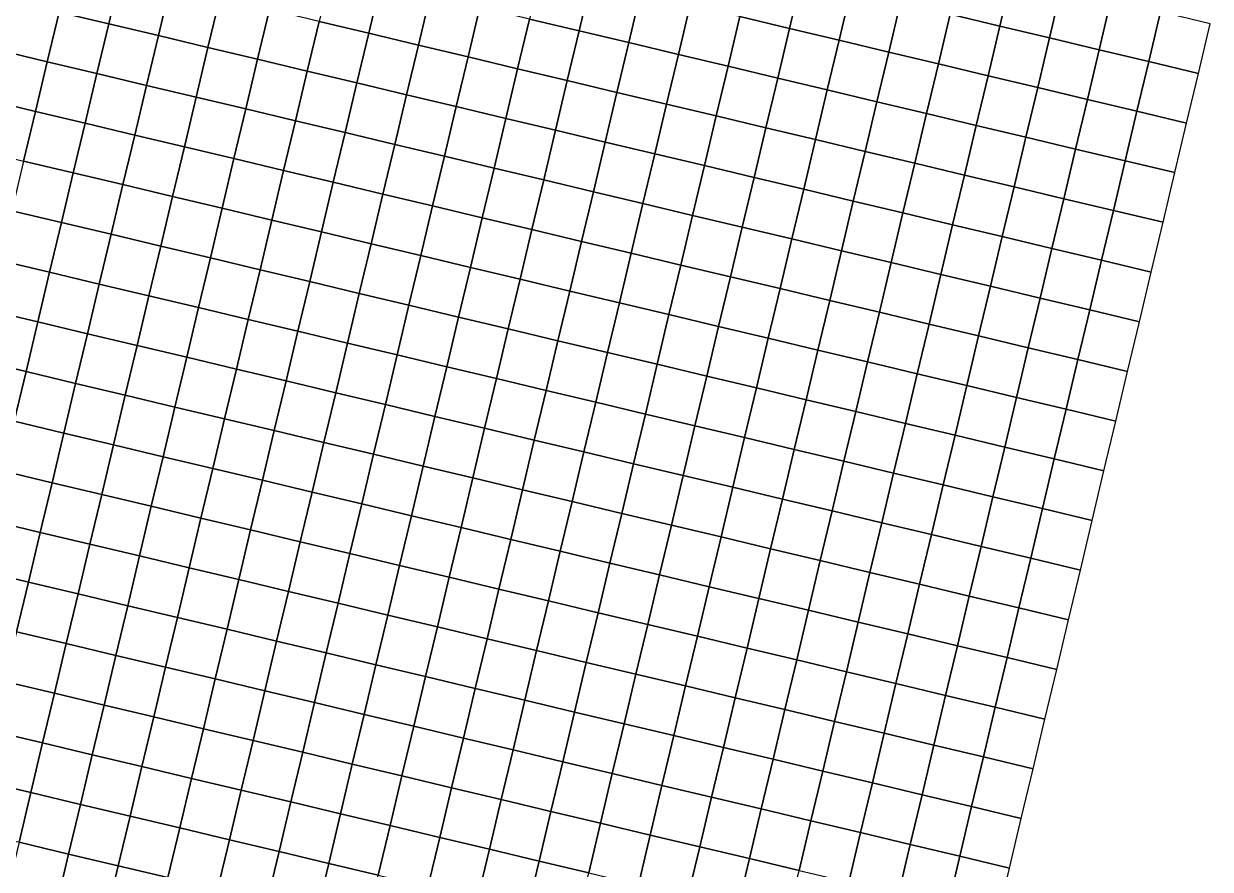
# Model space of a CAD drawing. Header units: metres. Extents: x 0.3 to 9.7, y -5.33 to 3.34.
# Drawn here: x 6.428 to 8.753, y -4.161 to -2.505 of the extents above; entities that cross this region are included whole.
import ezdxf

# ---------------------------------------------------------------- set-up
doc = ezdxf.new("R2010")
doc.units = ezdxf.units.M

msp = doc.modelspace()

# ---------------------------------------------------------------- linework, layer by layer
at = {"layer": 'C2'}
for points in [[(6.5203, -2.3845, -3.0184), (6.4972, -2.4818, -3.0084), (6.5945, -2.5049, -3.003), (6.6176, -2.4077, -3.0169)], [(7.8545, -2.3936, -3.1217), (7.8313, -2.4908, -3.1182), (7.9286, -2.514, -3.1352), (7.9518, -2.4167, -3.1388)], [(8.2668, -2.3889, -3.1643), (8.2436, -2.4861, -3.142), (8.3409, -2.5093, -3.1609), (8.364, -2.412, -3.1867)], [(6.6176, -2.4077, -3.0169), (6.5945, -2.5049, -3.003), (6.6918, -2.5281, -3.0063), (6.7149, -2.4308, -3.022)], [(7.0299, -2.403, -3.0744), (7.0068, -2.5002, -3.0616), (7.104, -2.5234, -3.0692), (7.1272, -2.4261, -3.0787)], [(7.4422, -2.3983, -3.1072), (7.419, -2.4955, -3.1058), (7.5163, -2.5187, -3.1102), (7.5395, -2.4214, -3.1107)], [(7.9518, -2.4167, -3.1388), (7.9286, -2.514, -3.1352), (8.0259, -2.5371, -3.1402), (8.049, -2.4398, -3.1445)], [(8.364, -2.412, -3.1867), (8.3409, -2.5093, -3.1609), (8.4382, -2.5324, -3.202), (8.4613, -2.4351, -3.2257)], [(6.7149, -2.4308, -3.022), (6.6918, -2.5281, -3.0063), (6.789, -2.5512, -3.0171), (6.8122, -2.454, -3.0338)], [(7.1272, -2.4261, -3.0787), (7.104, -2.5234, -3.0692), (7.2013, -2.5465, -3.0778), (7.2245, -2.4493, -3.0853)], [(7.5395, -2.4214, -3.1107), (7.5163, -2.5187, -3.1102), (7.6136, -2.5418, -3.1083), (7.6368, -2.4445, -3.1076)], [(8.049, -2.4398, -3.1445), (8.0259, -2.5371, -3.1402), (8.1232, -2.5603, -3.135), (8.1463, -2.463, -3.14)], [(8.4613, -2.4351, -3.2257), (8.4382, -2.5324, -3.202), (8.5355, -2.5556, -3.2369), (8.5586, -2.4583, -3.2571)], [(6.3999, -2.4587, -3.0041), (6.3768, -2.5559, -2.9795), (6.474, -2.5791, -2.9826), (6.4972, -2.4818, -3.0084)], [(6.8122, -2.454, -3.0338), (6.789, -2.5512, -3.0171), (6.8863, -2.5744, -3.0332), (6.9095, -2.4771, -3.0499)], [(7.2245, -2.4493, -3.0853), (7.2013, -2.5465, -3.0778), (7.2986, -2.5697, -3.0891), (7.3218, -2.4724, -3.0944)], [(7.6368, -2.4445, -3.1076), (7.6136, -2.5418, -3.1083), (7.7109, -2.565, -3.1113), (7.734, -2.4677, -3.1093)], [(8.1463, -2.463, -3.14), (8.1232, -2.5603, -3.135), (8.2205, -2.5834, -3.1368), (8.2436, -2.4861, -3.142)], [(8.5586, -2.4583, -3.2571), (8.5355, -2.5556, -3.2369), (8.6327, -2.5787, -3.2631), (8.6559, -2.4814, -3.2788)], [(6.4972, -2.4818, -3.0084), (6.474, -2.5791, -2.9826), (6.5713, -2.6022, -2.9778), (6.5945, -2.5049, -3.003)], [(6.9095, -2.4771, -3.0499), (6.8863, -2.5744, -3.0332), (6.9836, -2.5975, -3.0469), (7.0068, -2.5002, -3.0616)], [(7.3218, -2.4724, -3.0944), (7.2986, -2.5697, -3.0891), (7.3959, -2.5928, -3.1024), (7.419, -2.4955, -3.1058)], [(7.734, -2.4677, -3.1093), (7.7109, -2.565, -3.1113), (7.8082, -2.5881, -3.1219), (7.8313, -2.4908, -3.1182)], [(8.2436, -2.4861, -3.142), (8.2205, -2.5834, -3.1368), (8.3177, -2.6066, -3.1553), (8.3409, -2.5093, -3.1609)], [(8.6559, -2.4814, -3.2788), (8.6327, -2.5787, -3.2631), (8.73, -2.6019, -3.2989), (8.7532, -2.5046, -3.3111)], [(6.5945, -2.5049, -3.003), (6.5713, -2.6022, -2.9778), (6.6686, -2.6254, -2.9817), (6.6918, -2.5281, -3.0063)], [(7.0068, -2.5002, -3.0616), (6.9836, -2.5975, -3.0469), (7.0809, -2.6207, -3.0574), (7.104, -2.5234, -3.0692)], [(7.419, -2.4955, -3.1058), (7.3959, -2.5928, -3.1024), (7.4932, -2.616, -3.1087), (7.5163, -2.5187, -3.1102)], [(7.8313, -2.4908, -3.1182), (7.8082, -2.5881, -3.1219), (7.9055, -2.6113, -3.1412), (7.9286, -2.514, -3.1352)], [(8.3409, -2.5093, -3.1609), (8.3177, -2.6066, -3.1553), (8.415, -2.6297, -3.1971), (8.4382, -2.5324, -3.202)], [(6.6918, -2.5281, -3.0063), (6.6686, -2.6254, -2.9817), (6.7659, -2.6485, -2.9926), (6.789, -2.5512, -3.0171)], [(7.104, -2.5234, -3.0692), (7.0809, -2.6207, -3.0574), (7.1782, -2.6438, -3.0693), (7.2013, -2.5465, -3.0778)], [(7.5163, -2.5187, -3.1102), (7.4932, -2.616, -3.1087), (7.5905, -2.6391, -3.1086), (7.6136, -2.5418, -3.1083)], [(7.9286, -2.514, -3.1352), (7.9055, -2.6113, -3.1412), (8.0027, -2.6344, -3.1474), (8.0259, -2.5371, -3.1402)], [(8.4382, -2.5324, -3.202), (8.415, -2.6297, -3.1971), (8.5123, -2.6529, -3.2327), (8.5355, -2.5556, -3.2369)], [(6.3768, -2.5559, -2.9795), (6.3536, -2.6532, -2.9694), (6.4509, -2.6764, -2.9685), (6.474, -2.5791, -2.9826)], [(6.789, -2.5512, -3.0171), (6.7659, -2.6485, -2.9926), (6.8632, -2.6717, -3.0094), (6.8863, -2.5744, -3.0332)], [(7.2013, -2.5465, -3.0778), (7.1782, -2.6438, -3.0693), (7.2755, -2.667, -3.0834), (7.2986, -2.5697, -3.0891)], [(7.6136, -2.5418, -3.1083), (7.5905, -2.6391, -3.1086), (7.6877, -2.6623, -3.1122), (7.7109, -2.565, -3.1113)], [(8.0259, -2.5371, -3.1402), (8.0027, -2.6344, -3.1474), (8.1, -2.6576, -3.1436), (8.1232, -2.5603, -3.135)], [(8.5355, -2.5556, -3.2369), (8.5123, -2.6529, -3.2327), (8.6096, -2.676, -3.2595), (8.6327, -2.5787, -3.2631)], [(6.474, -2.5791, -2.9826), (6.4509, -2.6764, -2.9685), (6.5482, -2.6995, -2.9585), (6.5713, -2.6022, -2.9778)], [(6.8863, -2.5744, -3.0332), (6.8632, -2.6717, -3.0094), (6.9605, -2.6948, -3.0262), (6.9836, -2.5975, -3.0469)], [(7.2986, -2.5697, -3.0891), (7.2755, -2.667, -3.0834), (7.3727, -2.6901, -3.0992), (7.3959, -2.5928, -3.1024)], [(7.7109, -2.565, -3.1113), (7.6877, -2.6623, -3.1122), (7.785, -2.6854, -3.1224), (7.8082, -2.5881, -3.1219)], [(8.1232, -2.5603, -3.135), (8.1, -2.6576, -3.1436), (8.1973, -2.6807, -3.1481), (8.2205, -2.5834, -3.1368)], [(8.6327, -2.5787, -3.2631), (8.6096, -2.676, -3.2595), (8.7069, -2.6992, -3.2963), (8.73, -2.6019, -3.2989)], [(6.5713, -2.6022, -2.9778), (6.5482, -2.6995, -2.9585), (6.6455, -2.7227, -2.9595), (6.6686, -2.6254, -2.9817)], [(6.9836, -2.5975, -3.0469), (6.9605, -2.6948, -3.0262), (7.0577, -2.718, -3.0417), (7.0809, -2.6207, -3.0574)], [(7.3959, -2.5928, -3.1024), (7.3727, -2.6901, -3.0992), (7.47, -2.7133, -3.1081), (7.4932, -2.616, -3.1087)], [(7.8082, -2.5881, -3.1219), (7.785, -2.6854, -3.1224), (7.8823, -2.7086, -3.1397), (7.9055, -2.6113, -3.1412)], [(8.2205, -2.5834, -3.1368), (8.1973, -2.6807, -3.1481), (8.2946, -2.7039, -3.1673), (8.3177, -2.6066, -3.1553)], [(6.6686, -2.6254, -2.9817), (6.6455, -2.7227, -2.9595), (6.7427, -2.7458, -2.9684), (6.7659, -2.6485, -2.9926)], [(7.0809, -2.6207, -3.0574), (7.0577, -2.718, -3.0417), (7.155, -2.7411, -3.0589), (7.1782, -2.6438, -3.0693)], [(7.4932, -2.616, -3.1087), (7.47, -2.7133, -3.1081), (7.5673, -2.7364, -3.1109), (7.5905, -2.6391, -3.1086)], [(7.9055, -2.6113, -3.1412), (7.8823, -2.7086, -3.1397), (7.9796, -2.7317, -3.1461), (8.0027, -2.6344, -3.1474)], [(8.3177, -2.6066, -3.1553), (8.2946, -2.7039, -3.1673), (8.3919, -2.727, -3.2086), (8.415, -2.6297, -3.1971)], [(6.7659, -2.6485, -2.9926), (6.7427, -2.7458, -2.9684), (6.84, -2.769, -2.9844), (6.8632, -2.6717, -3.0094)], [(7.1782, -2.6438, -3.0693), (7.155, -2.7411, -3.0589), (7.2523, -2.7642, -3.0764), (7.2755, -2.667, -3.0834)], [(7.5905, -2.6391, -3.1086), (7.5673, -2.7364, -3.1109), (7.6646, -2.7595, -3.1155), (7.6877, -2.6623, -3.1122)], [(8.0027, -2.6344, -3.1474), (7.9796, -2.7317, -3.1461), (8.0769, -2.7548, -3.1448), (8.1, -2.6576, -3.1436)], [(8.415, -2.6297, -3.1971), (8.3919, -2.727, -3.2086), (8.4892, -2.7501, -3.2429), (8.5123, -2.6529, -3.2327)], [(6.3536, -2.6532, -2.9694), (6.3305, -2.7505, -2.968), (6.4278, -2.7737, -2.9607), (6.4509, -2.6764, -2.9685)], [(6.8632, -2.6717, -3.0094), (6.84, -2.769, -2.9844), (6.9373, -2.7921, -3.0034), (6.9605, -2.6948, -3.0262)], [(7.2755, -2.667, -3.0834), (7.2523, -2.7642, -3.0764), (7.3496, -2.7874, -3.0949), (7.3727, -2.6901, -3.0992)], [(7.6877, -2.6623, -3.1122), (7.6646, -2.7595, -3.1155), (7.7619, -2.7827, -3.1243), (7.785, -2.6854, -3.1224)], [(8.1, -2.6576, -3.1436), (8.0769, -2.7548, -3.1448), (8.1742, -2.778, -3.1518), (8.1973, -2.6807, -3.1481)], [(8.5123, -2.6529, -3.2327), (8.4892, -2.7501, -3.2429), (8.5865, -2.7733, -3.2673), (8.6096, -2.676, -3.2595)], [(6.4509, -2.6764, -2.9685), (6.4278, -2.7737, -2.9607), (6.525, -2.7968, -2.9441), (6.5482, -2.6995, -2.9585)], [(6.9605, -2.6948, -3.0262), (6.9373, -2.7921, -3.0034), (7.0346, -2.8152, -3.0226), (7.0577, -2.718, -3.0417)], [(7.3727, -2.6901, -3.0992), (7.3496, -2.7874, -3.0949), (7.4469, -2.8105, -3.1072), (7.47, -2.7133, -3.1081)], [(7.785, -2.6854, -3.1224), (7.7619, -2.7827, -3.1243), (7.8592, -2.8058, -3.1388), (7.8823, -2.7086, -3.1397)], [(8.1973, -2.6807, -3.1481), (8.1742, -2.778, -3.1518), (8.2715, -2.8011, -3.1724), (8.2946, -2.7039, -3.1673)], [(8.6096, -2.676, -3.2595), (8.5865, -2.7733, -3.2673), (8.6837, -2.7964, -3.3022), (8.7069, -2.6992, -3.2963)], [(6.5482, -2.6995, -2.9585), (6.525, -2.7968, -2.9441), (6.6223, -2.8199, -2.941), (6.6455, -2.7227, -2.9595)], [(7.0577, -2.718, -3.0417), (7.0346, -2.8152, -3.0226), (7.1319, -2.8384, -3.0443), (7.155, -2.7411, -3.0589)], [(7.47, -2.7133, -3.1081), (7.4469, -2.8105, -3.1072), (7.5442, -2.8337, -3.1136), (7.5673, -2.7364, -3.1109)], [(7.8823, -2.7086, -3.1397), (7.8592, -2.8058, -3.1388), (7.9565, -2.829, -3.1444), (7.9796, -2.7317, -3.1461)], [(8.2946, -2.7039, -3.1673), (8.2715, -2.8011, -3.1724), (8.3687, -2.8243, -3.2142), (8.3919, -2.727, -3.2086)], [(6.6455, -2.7227, -2.9595), (6.6223, -2.8199, -2.941), (6.7196, -2.8431, -2.9478), (6.7427, -2.7458, -2.9684)], [(7.155, -2.7411, -3.0589), (7.1319, -2.8384, -3.0443), (7.2292, -2.8615, -3.0659), (7.2523, -2.7642, -3.0764)], [(7.5673, -2.7364, -3.1109), (7.5442, -2.8337, -3.1136), (7.6415, -2.8568, -3.1194), (7.6646, -2.7595, -3.1155)], [(7.9796, -2.7317, -3.1461), (7.9565, -2.829, -3.1444), (8.0537, -2.8521, -3.145), (8.0769, -2.7548, -3.1448)], [(8.3919, -2.727, -3.2086), (8.3687, -2.8243, -3.2142), (8.466, -2.8474, -3.2495), (8.4892, -2.7501, -3.2429)], [(6.7427, -2.7458, -2.9684), (6.7196, -2.8431, -2.9478), (6.8169, -2.8662, -2.9629), (6.84, -2.769, -2.9844)], [(7.2523, -2.7642, -3.0764), (7.2292, -2.8615, -3.0659), (7.3265, -2.8847, -3.0876), (7.3496, -2.7874, -3.0949)], [(7.6646, -2.7595, -3.1155), (7.6415, -2.8568, -3.1194), (7.7387, -2.88, -3.1261), (7.7619, -2.7827, -3.1243)], [(8.0769, -2.7548, -3.1448), (8.0537, -2.8521, -3.145), (8.151, -2.8753, -3.1536), (8.1742, -2.778, -3.1518)], [(8.4892, -2.7501, -3.2429), (8.466, -2.8474, -3.2495), (8.5633, -2.8706, -3.2762), (8.5865, -2.7733, -3.2673)], [(6.4278, -2.7737, -2.9607), (6.4046, -2.8709, -2.9525), (6.5019, -2.8941, -2.933), (6.525, -2.7968, -2.9441)], [(6.84, -2.769, -2.9844), (6.8169, -2.8662, -2.9629), (6.9142, -2.8894, -2.9834), (6.9373, -2.7921, -3.0034)], [(7.3496, -2.7874, -3.0949), (7.3265, -2.8847, -3.0876), (7.4237, -2.9078, -3.1046), (7.4469, -2.8105, -3.1072)], [(7.7619, -2.7827, -3.1243), (7.7387, -2.88, -3.1261), (7.836, -2.9031, -3.1384), (7.8592, -2.8058, -3.1388)], [(8.1742, -2.778, -3.1518), (8.151, -2.8753, -3.1536), (8.2483, -2.8984, -3.174), (8.2715, -2.8011, -3.1724)], [(8.5865, -2.7733, -3.2673), (8.5633, -2.8706, -3.2762), (8.6606, -2.8937, -3.311), (8.6837, -2.7964, -3.3022)], [(6.525, -2.7968, -2.9441), (6.5019, -2.8941, -2.933), (6.5992, -2.9172, -2.9276), (6.6223, -2.8199, -2.941)], [(6.9373, -2.7921, -3.0034), (6.9142, -2.8894, -2.9834), (7.0115, -2.9125, -3.0055), (7.0346, -2.8152, -3.0226)], [(7.4469, -2.8105, -3.1072), (7.4237, -2.9078, -3.1046), (7.521, -2.931, -3.1163), (7.5442, -2.8337, -3.1136)], [(7.8592, -2.8058, -3.1388), (7.836, -2.9031, -3.1384), (7.9333, -2.9263, -3.1431), (7.9565, -2.829, -3.1444)], [(8.2715, -2.8011, -3.1724), (8.2483, -2.8984, -3.174), (8.3456, -2.9216, -3.2159), (8.3687, -2.8243, -3.2142)], [(6.6223, -2.8199, -2.941), (6.5992, -2.9172, -2.9276), (6.6965, -2.9404, -2.9322), (6.7196, -2.8431, -2.9478)], [(7.0346, -2.8152, -3.0226), (7.0115, -2.9125, -3.0055), (7.1087, -2.9357, -3.0317), (7.1319, -2.8384, -3.0443)], [(7.5442, -2.8337, -3.1136), (7.521, -2.931, -3.1163), (7.6183, -2.9541, -3.125), (7.6415, -2.8568, -3.1194)], [(7.9565, -2.829, -3.1444), (7.9333, -2.9263, -3.1431), (8.0306, -2.9494, -3.1455), (8.0537, -2.8521, -3.145)], [(8.3687, -2.8243, -3.2142), (8.3456, -2.9216, -3.2159), (8.4429, -2.9447, -3.2527), (8.466, -2.8474, -3.2495)], [(6.7196, -2.8431, -2.9478), (6.6965, -2.9404, -2.9322), (6.7937, -2.9635, -2.9442), (6.8169, -2.8662, -2.9629)], [(7.1319, -2.8384, -3.0443), (7.1087, -2.9357, -3.0317), (7.206, -2.9588, -3.0575), (7.2292, -2.8615, -3.0659)], [(7.6415, -2.8568, -3.1194), (7.6183, -2.9541, -3.125), (7.7156, -2.9773, -3.1321), (7.7387, -2.88, -3.1261)], [(8.0537, -2.8521, -3.145), (8.0306, -2.9494, -3.1455), (8.1279, -2.9726, -3.1547), (8.151, -2.8753, -3.1536)], [(8.466, -2.8474, -3.2495), (8.4429, -2.9447, -3.2527), (8.5402, -2.9679, -3.2819), (8.5633, -2.8706, -3.2762)], [(6.4046, -2.8709, -2.9525), (6.3815, -2.9682, -2.9496), (6.4787, -2.9914, -2.9283), (6.5019, -2.8941, -2.933)], [(6.8169, -2.8662, -2.9629), (6.7937, -2.9635, -2.9442), (6.891, -2.9867, -2.9646), (6.9142, -2.8894, -2.9834)], [(7.2292, -2.8615, -3.0659), (7.206, -2.9588, -3.0575), (7.3033, -2.982, -3.0836), (7.3265, -2.8847, -3.0876)], [(7.7387, -2.88, -3.1261), (7.7156, -2.9773, -3.1321), (7.8129, -3.0004, -3.1427), (7.836, -2.9031, -3.1384)], [(8.151, -2.8753, -3.1536), (8.1279, -2.9726, -3.1547), (8.2252, -2.9957, -3.1735), (8.2483, -2.8984, -3.174)], [(8.5633, -2.8706, -3.2762), (8.5402, -2.9679, -3.2819), (8.6374, -2.991, -3.3176), (8.6606, -2.8937, -3.311)], [(6.5019, -2.8941, -2.933), (6.4787, -2.9914, -2.9283), (6.576, -3.0145, -2.9214), (6.5992, -2.9172, -2.9276)], [(6.9142, -2.8894, -2.9834), (6.891, -2.9867, -2.9646), (6.9883, -3.0098, -2.9896), (7.0115, -2.9125, -3.0055)], [(7.3265, -2.8847, -3.0876), (7.3033, -2.982, -3.0836), (7.4006, -3.0051, -3.1057), (7.4237, -2.9078, -3.1046)], [(7.836, -2.9031, -3.1384), (7.8129, -3.0004, -3.1427), (7.9102, -3.0236, -3.1475), (7.9333, -2.9263, -3.1431)], [(8.2483, -2.8984, -3.174), (8.2252, -2.9957, -3.1735), (8.3224, -3.0189, -3.2156), (8.3456, -2.9216, -3.2159)], [(6.5992, -2.9172, -2.9276), (6.576, -3.0145, -2.9214), (6.6733, -3.0377, -2.9232), (6.6965, -2.9404, -2.9322)], [(7.0115, -2.9125, -3.0055), (6.9883, -3.0098, -2.9896), (7.0856, -3.033, -3.0179), (7.1087, -2.9357, -3.0317)], [(7.4237, -2.9078, -3.1046), (7.4006, -3.0051, -3.1057), (7.4979, -3.0283, -3.1233), (7.521, -2.931, -3.1163)], [(7.9333, -2.9263, -3.1431), (7.9102, -3.0236, -3.1475), (8.0074, -3.0467, -3.1524), (8.0306, -2.9494, -3.1455)], [(8.3456, -2.9216, -3.2159), (8.3224, -3.0189, -3.2156), (8.4197, -3.042, -3.2544), (8.4429, -2.9447, -3.2527)], [(6.6965, -2.9404, -2.9322), (6.6733, -3.0377, -2.9232), (6.7706, -3.0608, -2.9302), (6.7937, -2.9635, -2.9442)], [(7.1087, -2.9357, -3.0317), (7.0856, -3.033, -3.0179), (7.1829, -3.0561, -3.0452), (7.206, -2.9588, -3.0575)], [(7.521, -2.931, -3.1163), (7.4979, -3.0283, -3.1233), (7.5952, -3.0514, -3.1367), (7.6183, -2.9541, -3.125)], [(8.0306, -2.9494, -3.1455), (8.0074, -3.0467, -3.1524), (8.1047, -3.0698, -3.1632), (8.1279, -2.9726, -3.1547)], [(8.4429, -2.9447, -3.2527), (8.4197, -3.042, -3.2544), (8.517, -3.0651, -3.2855), (8.5402, -2.9679, -3.2819)], [(6.3815, -2.9682, -2.9496), (6.3583, -3.0655, -2.9554), (6.4556, -3.0887, -2.9369), (6.4787, -2.9914, -2.9283)], [(6.7937, -2.9635, -2.9442), (6.7706, -3.0608, -2.9302), (6.8679, -3.084, -2.9489), (6.891, -2.9867, -2.9646)], [(7.206, -2.9588, -3.0575), (7.1829, -3.0561, -3.0452), (7.2802, -3.0792, -3.0732), (7.3033, -2.982, -3.0836)], [(7.6183, -2.9541, -3.125), (7.5952, -3.0514, -3.1367), (7.6924, -3.0745, -3.1479), (7.7156, -2.9773, -3.1321)], [(8.1279, -2.9726, -3.1547), (8.1047, -3.0698, -3.1632), (8.202, -3.093, -3.1814), (8.2252, -2.9957, -3.1735)], [(8.5402, -2.9679, -3.2819), (8.517, -3.0651, -3.2855), (8.6143, -3.0883, -3.3222), (8.6374, -2.991, -3.3176)], [(6.4787, -2.9914, -2.9283), (6.4556, -3.0887, -2.9369), (6.5529, -3.1118, -2.9307), (6.576, -3.0145, -2.9214)], [(6.891, -2.9867, -2.9646), (6.8679, -3.084, -2.9489), (6.9652, -3.1071, -2.9755), (6.9883, -3.0098, -2.9896)], [(7.3033, -2.982, -3.0836), (7.2802, -3.0792, -3.0732), (7.3775, -3.1024, -3.0985), (7.4006, -3.0051, -3.1057)], [(7.7156, -2.9773, -3.1321), (7.6924, -3.0745, -3.1479), (7.7897, -3.0977, -3.1621), (7.8129, -3.0004, -3.1427)], [(8.2252, -2.9957, -3.1735), (8.202, -3.093, -3.1814), (8.2993, -3.1161, -3.2219), (8.3224, -3.0189, -3.2156)], [(6.576, -3.0145, -2.9214), (6.5529, -3.1118, -2.9307), (6.6502, -3.1349, -2.9314), (6.6733, -3.0377, -2.9232)], [(6.9883, -3.0098, -2.9896), (6.9652, -3.1071, -2.9755), (7.0625, -3.1302, -3.0039), (7.0856, -3.033, -3.0179)], [(7.4006, -3.0051, -3.1057), (7.3775, -3.1024, -3.0985), (7.4747, -3.1255, -3.1218), (7.4979, -3.0283, -3.1233)], [(7.8129, -3.0004, -3.1427), (7.7897, -3.0977, -3.1621), (7.887, -3.1208, -3.1698), (7.9102, -3.0236, -3.1475)], [(8.3224, -3.0189, -3.2156), (8.2993, -3.1161, -3.2219), (8.3966, -3.1393, -3.2598), (8.4197, -3.042, -3.2544)], [(6.6733, -3.0377, -2.9232), (6.6502, -3.1349, -2.9314), (6.7475, -3.1581, -2.9359), (6.7706, -3.0608, -2.9302)], [(7.0856, -3.033, -3.0179), (7.0625, -3.1302, -3.0039), (7.1597, -3.1534, -3.0306), (7.1829, -3.0561, -3.0452)], [(7.4979, -3.0283, -3.1233), (7.4747, -3.1255, -3.1218), (7.572, -3.1487, -3.1391), (7.5952, -3.0514, -3.1367)], [(7.9102, -3.0236, -3.1475), (7.887, -3.1208, -3.1698), (7.9843, -3.144, -3.1775), (8.0074, -3.0467, -3.1524)], [(8.4197, -3.042, -3.2544), (8.3966, -3.1393, -3.2598), (8.4939, -3.1624, -3.2911), (8.517, -3.0651, -3.2855)], [(6.3583, -3.0655, -2.9554), (6.3352, -3.1628, -2.9607), (6.4325, -3.1859, -2.9417), (6.4556, -3.0887, -2.9369)], [(6.7706, -3.0608, -2.9302), (6.7475, -3.1581, -2.9359), (6.8447, -3.1812, -2.9509), (6.8679, -3.084, -2.9489)], [(7.1829, -3.0561, -3.0452), (7.1597, -3.1534, -3.0306), (7.257, -3.1765, -3.0598), (7.2802, -3.0792, -3.0732)], [(7.5952, -3.0514, -3.1367), (7.572, -3.1487, -3.1391), (7.6693, -3.1718, -3.1526), (7.6924, -3.0745, -3.1479)], [(8.0074, -3.0467, -3.1524), (7.9843, -3.144, -3.1775), (8.0816, -3.1671, -3.1914), (8.1047, -3.0698, -3.1632)], [(8.517, -3.0651, -3.2855), (8.4939, -3.1624, -3.2911), (8.5912, -3.1856, -3.3262), (8.6143, -3.0883, -3.3222)], [(6.4556, -3.0887, -2.9369), (6.4325, -3.1859, -2.9417), (6.5297, -3.2091, -2.9336), (6.5529, -3.1118, -2.9307)], [(6.8679, -3.084, -2.9489), (6.8447, -3.1812, -2.9509), (6.942, -3.2044, -2.9738), (6.9652, -3.1071, -2.9755)], [(7.2802, -3.0792, -3.0732), (7.257, -3.1765, -3.0598), (7.3543, -3.1997, -3.0862), (7.3775, -3.1024, -3.0985)], [(7.6924, -3.0745, -3.1479), (7.6693, -3.1718, -3.1526), (7.7666, -3.195, -3.1678), (7.7897, -3.0977, -3.1621)], [(8.1047, -3.0698, -3.1632), (8.0816, -3.1671, -3.1914), (8.1789, -3.1903, -3.2125), (8.202, -3.093, -3.1814)], [(6.5529, -3.1118, -2.9307), (6.5297, -3.2091, -2.9336), (6.627, -3.2322, -2.93), (6.6502, -3.1349, -2.9314)], [(6.9652, -3.1071, -2.9755), (6.942, -3.2044, -2.9738), (7.0393, -3.2275, -2.9982), (7.0625, -3.1302, -3.0039)], [(7.3775, -3.1024, -3.0985), (7.3543, -3.1997, -3.0862), (7.4516, -3.2228, -3.114), (7.4747, -3.1255, -3.1218)], [(7.7897, -3.0977, -3.1621), (7.7666, -3.195, -3.1678), (7.8639, -3.2181, -3.178), (7.887, -3.1208, -3.1698)], [(8.202, -3.093, -3.1814), (8.1789, -3.1903, -3.2125), (8.2762, -3.2134, -3.249), (8.2993, -3.1161, -3.2219)], [(6.6502, -3.1349, -2.9314), (6.627, -3.2322, -2.93), (6.7243, -3.2554, -2.9282), (6.7475, -3.1581, -2.9359)], [(7.0625, -3.1302, -3.0039), (7.0393, -3.2275, -2.9982), (7.1366, -3.2507, -3.0207), (7.1597, -3.1534, -3.0306)], [(7.4747, -3.1255, -3.1218), (7.4516, -3.2228, -3.114), (7.5489, -3.246, -3.1336), (7.572, -3.1487, -3.1391)], [(7.887, -3.1208, -3.1698), (7.8639, -3.2181, -3.178), (7.9612, -3.2413, -3.1885), (7.9843, -3.144, -3.1775)], [(8.2993, -3.1161, -3.2219), (8.2762, -3.2134, -3.249), (8.3734, -3.2366, -3.2822), (8.3966, -3.1393, -3.2598)], [(6.7475, -3.1581, -2.9359), (6.7243, -3.2554, -2.9282), (6.8216, -3.2785, -2.9392), (6.8447, -3.1812, -2.9509)], [(7.1597, -3.1534, -3.0306), (7.1366, -3.2507, -3.0207), (7.2339, -3.2738, -3.0456), (7.257, -3.1765, -3.0598)], [(7.572, -3.1487, -3.1391), (7.5489, -3.246, -3.1336), (7.6462, -3.2691, -3.1489), (7.6693, -3.1718, -3.1526)], [(7.9843, -3.144, -3.1775), (7.9612, -3.2413, -3.1885), (8.0584, -3.2644, -3.2045), (8.0816, -3.1671, -3.1914)], [(8.3966, -3.1393, -3.2598), (8.3734, -3.2366, -3.2822), (8.4707, -3.2597, -3.3081), (8.4939, -3.1624, -3.2911)], [(6.3352, -3.1628, -2.9607), (6.312, -3.2601, -2.9817), (6.4093, -3.2832, -2.9575), (6.4325, -3.1859, -2.9417)], [(6.8447, -3.1812, -2.9509), (6.8216, -3.2785, -2.9392), (6.9189, -3.3017, -2.962), (6.942, -3.2044, -2.9738)], [(7.257, -3.1765, -3.0598), (7.2339, -3.2738, -3.0456), (7.3312, -3.297, -3.0688), (7.3543, -3.1997, -3.0862)], [(7.6693, -3.1718, -3.1526), (7.6462, -3.2691, -3.1489), (7.7434, -3.2923, -3.166), (7.7666, -3.195, -3.1678)], [(8.0816, -3.1671, -3.1914), (8.0584, -3.2644, -3.2045), (8.1557, -3.2876, -3.2262), (8.1789, -3.1903, -3.2125)], [(8.4939, -3.1624, -3.2911), (8.4707, -3.2597, -3.3081), (8.568, -3.2829, -3.3379), (8.5912, -3.1856, -3.3262)], [(6.4325, -3.1859, -2.9417), (6.4093, -3.2832, -2.9575), (6.5066, -3.3064, -2.9445), (6.5297, -3.2091, -2.9336)], [(6.942, -3.2044, -2.9738), (6.9189, -3.3017, -2.962), (7.0162, -3.3248, -2.9847), (7.0393, -3.2275, -2.9982)], [(7.3543, -3.1997, -3.0862), (7.3312, -3.297, -3.0688), (7.4284, -3.3201, -3.0948), (7.4516, -3.2228, -3.114)], [(7.7666, -3.195, -3.1678), (7.7434, -3.2923, -3.166), (7.8407, -3.3154, -3.1778), (7.8639, -3.2181, -3.178)], [(8.1789, -3.1903, -3.2125), (8.1557, -3.2876, -3.2262), (8.253, -3.3107, -3.2603), (8.2762, -3.2134, -3.249)], [(6.5297, -3.2091, -2.9336), (6.5066, -3.3064, -2.9445), (6.6039, -3.3295, -2.9353), (6.627, -3.2322, -2.93)], [(7.0393, -3.2275, -2.9982), (7.0162, -3.3248, -2.9847), (7.1134, -3.348, -3.005), (7.1366, -3.2507, -3.0207)], [(7.4516, -3.2228, -3.114), (7.4284, -3.3201, -3.0948), (7.5257, -3.3433, -3.1145), (7.5489, -3.246, -3.1336)], [(7.8639, -3.2181, -3.178), (7.8407, -3.3154, -3.1778), (7.938, -3.3386, -3.1877), (7.9612, -3.2413, -3.1885)], [(8.2762, -3.2134, -3.249), (8.253, -3.3107, -3.2603), (8.3503, -3.3339, -3.2913), (8.3734, -3.2366, -3.2822)], [(6.627, -3.2322, -2.93), (6.6039, -3.3295, -2.9353), (6.7012, -3.3527, -2.9268), (6.7243, -3.2554, -2.9282)], [(7.1366, -3.2507, -3.0207), (7.1134, -3.348, -3.005), (7.2107, -3.3711, -3.0301), (7.2339, -3.2738, -3.0456)], [(7.5489, -3.246, -3.1336), (7.5257, -3.3433, -3.1145), (7.623, -3.3664, -3.1302), (7.6462, -3.2691, -3.1489)], [(7.9612, -3.2413, -3.1885), (7.938, -3.3386, -3.1877), (8.0353, -3.3617, -3.2041), (8.0584, -3.2644, -3.2045)], [(8.3734, -3.2366, -3.2822), (8.3503, -3.3339, -3.2913), (8.4476, -3.357, -3.3158), (8.4707, -3.2597, -3.3081)], [(6.7243, -3.2554, -2.9282), (6.7012, -3.3527, -2.9268), (6.7984, -3.3758, -2.9328), (6.8216, -3.2785, -2.9392)], [(6.8216, -3.2785, -2.9392), (6.7984, -3.3758, -2.9328), (6.8957, -3.399, -2.9534), (6.9189, -3.3017, -2.962)], [(7.2339, -3.2738, -3.0456), (7.2107, -3.3711, -3.0301), (7.308, -3.3942, -3.0535), (7.3312, -3.297, -3.0688)], [(7.6462, -3.2691, -3.1489), (7.623, -3.3664, -3.1302), (7.7203, -3.3895, -3.151), (7.7434, -3.2923, -3.166)], [(8.0584, -3.2644, -3.2045), (8.0353, -3.3617, -3.2041), (8.1326, -3.3848, -3.2257), (8.1557, -3.2876, -3.2262)], [(8.4707, -3.2597, -3.3081), (8.4476, -3.357, -3.3158), (8.5449, -3.3801, -3.3422), (8.568, -3.2829, -3.3379)], [(6.4093, -3.2832, -2.9575), (6.3862, -3.3805, -2.9663), (6.4834, -3.4037, -2.952), (6.5066, -3.3064, -2.9445)], [(6.9189, -3.3017, -2.962), (6.8957, -3.399, -2.9534), (6.993, -3.4221, -2.973), (7.0162, -3.3248, -2.9847)], [(7.3312, -3.297, -3.0688), (7.308, -3.3942, -3.0535), (7.4053, -3.4174, -3.0831), (7.4284, -3.3201, -3.0948)], [(7.7434, -3.2923, -3.166), (7.7203, -3.3895, -3.151), (7.8176, -3.4127, -3.1646), (7.8407, -3.3154, -3.1778)], [(8.1557, -3.2876, -3.2262), (8.1326, -3.3848, -3.2257), (8.2299, -3.408, -3.2592), (8.253, -3.3107, -3.2603)], [(6.5066, -3.3064, -2.9445), (6.4834, -3.4037, -2.952), (6.5807, -3.4268, -2.94), (6.6039, -3.3295, -2.9353)], [(7.0162, -3.3248, -2.9847), (6.993, -3.4221, -2.973), (7.0903, -3.4452, -2.9916), (7.1134, -3.348, -3.005)], [(7.4284, -3.3201, -3.0948), (7.4053, -3.4174, -3.0831), (7.5026, -3.4405, -3.106), (7.5257, -3.3433, -3.1145)], [(7.8407, -3.3154, -3.1778), (7.8176, -3.4127, -3.1646), (7.9149, -3.4358, -3.1763), (7.938, -3.3386, -3.1877)], [(8.253, -3.3107, -3.2603), (8.2299, -3.408, -3.2592), (8.3271, -3.4311, -3.2896), (8.3503, -3.3339, -3.2913)], [(6.6039, -3.3295, -2.9353), (6.5807, -3.4268, -2.94), (6.678, -3.4499, -2.9269), (6.7012, -3.3527, -2.9268)], [(7.1134, -3.348, -3.005), (7.0903, -3.4452, -2.9916), (7.1876, -3.4684, -3.0168), (7.2107, -3.3711, -3.0301)], [(7.5257, -3.3433, -3.1145), (7.5026, -3.4405, -3.106), (7.5999, -3.4637, -3.1246), (7.623, -3.3664, -3.1302)], [(7.938, -3.3386, -3.1877), (7.9149, -3.4358, -3.1763), (8.0122, -3.459, -3.1937), (8.0353, -3.3617, -3.2041)], [(8.3503, -3.3339, -3.2913), (8.3271, -3.4311, -3.2896), (8.4244, -3.4543, -3.3126), (8.4476, -3.357, -3.3158)], [(6.7012, -3.3527, -2.9268), (6.678, -3.4499, -2.9269), (6.7753, -3.4731, -2.9296), (6.7984, -3.3758, -2.9328)], [(7.2107, -3.3711, -3.0301), (7.1876, -3.4684, -3.0168), (7.2849, -3.4915, -3.0421), (7.308, -3.3942, -3.0535)], [(7.623, -3.3664, -3.1302), (7.5999, -3.4637, -3.1246), (7.6972, -3.4868, -3.1487), (7.7203, -3.3895, -3.151)], [(8.0353, -3.3617, -3.2041), (8.0122, -3.459, -3.1937), (8.1094, -3.4821, -3.2147), (8.1326, -3.3848, -3.2257)], [(8.4476, -3.357, -3.3158), (8.4244, -3.4543, -3.3126), (8.5217, -3.4774, -3.3376), (8.5449, -3.3801, -3.3422)], [(6.3862, -3.3805, -2.9663), (6.363, -3.4778, -2.972), (6.4603, -3.5009, -2.9574), (6.4834, -3.4037, -2.952)], [(6.7984, -3.3758, -2.9328), (6.7753, -3.4731, -2.9296), (6.8726, -3.4962, -2.9483), (6.8957, -3.399, -2.9534)], [(7.308, -3.3942, -3.0535), (7.2849, -3.4915, -3.0421), (7.3822, -3.5147, -3.0764), (7.4053, -3.4174, -3.0831)], [(7.7203, -3.3895, -3.151), (7.6972, -3.4868, -3.1487), (7.7944, -3.51, -3.1643), (7.8176, -3.4127, -3.1646)], [(8.1326, -3.3848, -3.2257), (8.1094, -3.4821, -3.2147), (8.2067, -3.5053, -3.2496), (8.2299, -3.408, -3.2592)], [(6.4834, -3.4037, -2.952), (6.4603, -3.5009, -2.9574), (6.5576, -3.5241, -2.9443), (6.5807, -3.4268, -2.94)], [(6.8957, -3.399, -2.9534), (6.8726, -3.4962, -2.9483), (6.9699, -3.5194, -2.9659), (6.993, -3.4221, -2.973)], [(7.4053, -3.4174, -3.0831), (7.3822, -3.5147, -3.0764), (7.4794, -3.5378, -3.104), (7.5026, -3.4405, -3.106)], [(7.8176, -3.4127, -3.1646), (7.7944, -3.51, -3.1643), (7.8917, -3.5331, -3.176), (7.9149, -3.4358, -3.1763)], [(8.2299, -3.408, -3.2592), (8.2067, -3.5053, -3.2496), (8.304, -3.5284, -3.2815), (8.3271, -3.4311, -3.2896)], [(6.5807, -3.4268, -2.94), (6.5576, -3.5241, -2.9443), (6.6549, -3.5472, -2.9289), (6.678, -3.4499, -2.9269)], [(6.993, -3.4221, -2.973), (6.9699, -3.5194, -2.9659), (7.0672, -3.5425, -2.9827), (7.0903, -3.4452, -2.9916)], [(7.5026, -3.4405, -3.106), (7.4794, -3.5378, -3.104), (7.5767, -3.561, -3.1273), (7.5999, -3.4637, -3.1246)], [(7.9149, -3.4358, -3.1763), (7.8917, -3.5331, -3.176), (7.989, -3.5563, -3.195), (8.0122, -3.459, -3.1937)], [(8.3271, -3.4311, -3.2896), (8.304, -3.5284, -3.2815), (8.4013, -3.5516, -3.3032), (8.4244, -3.4543, -3.3126)], [(6.678, -3.4499, -2.9269), (6.6549, -3.5472, -2.9289), (6.7522, -3.5704, -2.929), (6.7753, -3.4731, -2.9296)], [(7.0903, -3.4452, -2.9916), (7.0672, -3.5425, -2.9827), (7.1644, -3.5657, -3.0083), (7.1876, -3.4684, -3.0168)], [(7.5999, -3.4637, -3.1246), (7.5767, -3.561, -3.1273), (7.674, -3.5841, -3.1543), (7.6972, -3.4868, -3.1487)], [(8.0122, -3.459, -3.1937), (7.989, -3.5563, -3.195), (8.0863, -3.5794, -3.2168), (8.1094, -3.4821, -3.2147)], [(8.4244, -3.4543, -3.3126), (8.4013, -3.5516, -3.3032), (8.4986, -3.5747, -3.329), (8.5217, -3.4774, -3.3376)], [(6.363, -3.4778, -2.972), (6.3399, -3.5751, -2.9736), (6.4372, -3.5982, -2.9623), (6.4603, -3.5009, -2.9574)], [(6.7753, -3.4731, -2.9296), (6.7522, -3.5704, -2.929), (6.8494, -3.5935, -2.9455), (6.8726, -3.4962, -2.9483)], [(7.1876, -3.4684, -3.0168), (7.1644, -3.5657, -3.0083), (7.2617, -3.5888, -3.0351), (7.2849, -3.4915, -3.0421)], [(7.6972, -3.4868, -3.1487), (7.674, -3.5841, -3.1543), (7.7713, -3.6073, -3.1723), (7.7944, -3.51, -3.1643)], [(8.1094, -3.4821, -3.2147), (8.0863, -3.5794, -3.2168), (8.1836, -3.6026, -3.252), (8.2067, -3.5053, -3.2496)], [(6.4603, -3.5009, -2.9574), (6.4372, -3.5982, -2.9623), (6.5344, -3.6214, -2.9515), (6.5576, -3.5241, -2.9443)], [(6.8726, -3.4962, -2.9483), (6.8494, -3.5935, -2.9455), (6.9467, -3.6167, -2.9607), (6.9699, -3.5194, -2.9659)], [(7.2849, -3.4915, -3.0421), (7.2617, -3.5888, -3.0351), (7.359, -3.612, -3.0729), (7.3822, -3.5147, -3.0764)], [(7.7944, -3.51, -3.1643), (7.7713, -3.6073, -3.1723), (7.8686, -3.6304, -3.1857), (7.8917, -3.5331, -3.176)], [(8.2067, -3.5053, -3.2496), (8.1836, -3.6026, -3.252), (8.2809, -3.6257, -3.2839), (8.304, -3.5284, -3.2815)], [(6.5576, -3.5241, -2.9443), (6.5344, -3.6214, -2.9515), (6.6317, -3.6445, -2.9343), (6.6549, -3.5472, -2.9289)], [(6.9699, -3.5194, -2.9659), (6.9467, -3.6167, -2.9607), (7.044, -3.6398, -2.9765), (7.0672, -3.5425, -2.9827)], [(7.3822, -3.5147, -3.0764), (7.359, -3.612, -3.0729), (7.4563, -3.6351, -3.104), (7.4794, -3.5378, -3.104)], [(7.8917, -3.5331, -3.176), (7.8686, -3.6304, -3.1857), (7.9659, -3.6536, -3.2074), (7.989, -3.5563, -3.195)], [(8.304, -3.5284, -3.2815), (8.2809, -3.6257, -3.2839), (8.3781, -3.6488, -3.3041), (8.4013, -3.5516, -3.3032)], [(6.6549, -3.5472, -2.9289), (6.6317, -3.6445, -2.9343), (6.729, -3.6677, -2.9344), (6.7522, -3.5704, -2.929)], [(7.0672, -3.5425, -2.9827), (7.044, -3.6398, -2.9765), (7.1413, -3.663, -3.0032), (7.1644, -3.5657, -3.0083)], [(7.4794, -3.5378, -3.104), (7.4563, -3.6351, -3.104), (7.5536, -3.6583, -3.1306), (7.5767, -3.561, -3.1273)], [(7.989, -3.5563, -3.195), (7.9659, -3.6536, -3.2074), (8.0631, -3.6767, -3.2312), (8.0863, -3.5794, -3.2168)], [(8.4013, -3.5516, -3.3032), (8.3781, -3.6488, -3.3041), (8.4754, -3.672, -3.3289), (8.4986, -3.5747, -3.329)], [(6.3399, -3.5751, -2.9736), (6.3167, -3.6724, -2.9762), (6.414, -3.6955, -2.9626), (6.4372, -3.5982, -2.9623)], [(6.7522, -3.5704, -2.929), (6.729, -3.6677, -2.9344), (6.8263, -3.6908, -2.9479), (6.8494, -3.5935, -2.9455)], [(7.1644, -3.5657, -3.0083), (7.1413, -3.663, -3.0032), (7.2386, -3.6861, -3.0304), (7.2617, -3.5888, -3.0351)], [(7.5767, -3.561, -3.1273), (7.5536, -3.6583, -3.1306), (7.6509, -3.6814, -3.1603), (7.674, -3.5841, -3.1543)], [(8.0863, -3.5794, -3.2168), (8.0631, -3.6767, -3.2312), (8.1604, -3.6998, -3.2653), (8.1836, -3.6026, -3.252)], [(6.4372, -3.5982, -2.9623), (6.414, -3.6955, -2.9626), (6.5113, -3.7187, -2.9497), (6.5344, -3.6214, -2.9515)], [(6.8494, -3.5935, -2.9455), (6.8263, -3.6908, -2.9479), (6.9236, -3.7139, -2.9603), (6.9467, -3.6167, -2.9607)], [(7.2617, -3.5888, -3.0351), (7.2386, -3.6861, -3.0304), (7.3359, -3.7092, -3.0697), (7.359, -3.612, -3.0729)], [(7.674, -3.5841, -3.1543), (7.6509, -3.6814, -3.1603), (7.7481, -3.7045, -3.1807), (7.7713, -3.6073, -3.1723)], [(8.1836, -3.6026, -3.252), (8.1604, -3.6998, -3.2653), (8.2577, -3.723, -3.2958), (8.2809, -3.6257, -3.2839)], [(6.5344, -3.6214, -2.9515), (6.5113, -3.7187, -2.9497), (6.6086, -3.7418, -2.9315), (6.6317, -3.6445, -2.9343)], [(6.9467, -3.6167, -2.9607), (6.9236, -3.7139, -2.9603), (7.0209, -3.7371, -2.9739), (7.044, -3.6398, -2.9765)], [(7.359, -3.612, -3.0729), (7.3359, -3.7092, -3.0697), (7.4331, -3.7324, -3.1022), (7.4563, -3.6351, -3.104)], [(7.7713, -3.6073, -3.1723), (7.7481, -3.7045, -3.1807), (7.8454, -3.7277, -3.1952), (7.8686, -3.6304, -3.1857)], [(8.2809, -3.6257, -3.2839), (8.2577, -3.723, -3.2958), (8.355, -3.7461, -3.3152), (8.3781, -3.6488, -3.3041)], [(6.6317, -3.6445, -2.9343), (6.6086, -3.7418, -2.9315), (6.7059, -3.7649, -2.9299), (6.729, -3.6677, -2.9344)], [(7.044, -3.6398, -2.9765), (7.0209, -3.7371, -2.9739), (7.1181, -3.7602, -3.0015), (7.1413, -3.663, -3.0032)], [(7.4563, -3.6351, -3.104), (7.4331, -3.7324, -3.1022), (7.5304, -3.7555, -3.1306), (7.5536, -3.6583, -3.1306)], [(7.8686, -3.6304, -3.1857), (7.8454, -3.7277, -3.1952), (7.9427, -3.7508, -3.2186), (7.9659, -3.6536, -3.2074)], [(8.3781, -3.6488, -3.3041), (8.355, -3.7461, -3.3152), (8.4523, -3.7693, -3.3383), (8.4754, -3.672, -3.3289)], [(6.729, -3.6677, -2.9344), (6.7059, -3.7649, -2.9299), (6.8031, -3.7881, -2.9405), (6.8263, -3.6908, -2.9479)], [(7.1413, -3.663, -3.0032), (7.1181, -3.7602, -3.0015), (7.2154, -3.7834, -3.0269), (7.2386, -3.6861, -3.0304)], [(7.5536, -3.6583, -3.1306), (7.5304, -3.7555, -3.1306), (7.6277, -3.7787, -3.1623), (7.6509, -3.6814, -3.1603)], [(7.9659, -3.6536, -3.2074), (7.9427, -3.7508, -3.2186), (8.04, -3.774, -3.2439), (8.0631, -3.6767, -3.2312)], [(6.414, -3.6955, -2.9626), (6.3909, -3.7928, -2.9513), (6.4881, -3.8159, -2.9317), (6.5113, -3.7187, -2.9497)], [(6.8263, -3.6908, -2.9479), (6.8031, -3.7881, -2.9405), (6.9004, -3.8112, -2.9524), (6.9236, -3.7139, -2.9603)], [(7.2386, -3.6861, -3.0304), (7.2154, -3.7834, -3.0269), (7.3127, -3.8065, -3.0674), (7.3359, -3.7092, -3.0697)], [(7.6509, -3.6814, -3.1603), (7.6277, -3.7787, -3.1623), (7.725, -3.8018, -3.184), (7.7481, -3.7045, -3.1807)], [(8.0631, -3.6767, -3.2312), (8.04, -3.774, -3.2439), (8.1373, -3.7971, -3.2784), (8.1604, -3.6998, -3.2653)], [(6.5113, -3.7187, -2.9497), (6.4881, -3.8159, -2.9317), (6.5854, -3.8391, -2.9071), (6.6086, -3.7418, -2.9315)], [(6.9236, -3.7139, -2.9603), (6.9004, -3.8112, -2.9524), (6.9977, -3.8344, -2.9678), (7.0209, -3.7371, -2.9739)], [(7.3359, -3.7092, -3.0697), (7.3127, -3.8065, -3.0674), (7.41, -3.8297, -3.0987), (7.4331, -3.7324, -3.1022)], [(7.7481, -3.7045, -3.1807), (7.725, -3.8018, -3.184), (7.8223, -3.825, -3.198), (7.8454, -3.7277, -3.1952)], [(8.1604, -3.6998, -3.2653), (8.1373, -3.7971, -3.2784), (8.2346, -3.8203, -3.3094), (8.2577, -3.723, -3.2958)], [(6.6086, -3.7418, -2.9315), (6.5854, -3.8391, -2.9071), (6.6827, -3.8622, -2.9035), (6.7059, -3.7649, -2.9299)], [(7.0209, -3.7371, -2.9739), (6.9977, -3.8344, -2.9678), (7.095, -3.8575, -2.9981), (7.1181, -3.7602, -3.0015)], [(7.4331, -3.7324, -3.1022), (7.41, -3.8297, -3.0987), (7.5073, -3.8528, -3.1274), (7.5304, -3.7555, -3.1306)], [(7.8454, -3.7277, -3.1952), (7.8223, -3.825, -3.198), (7.9196, -3.8481, -3.2221), (7.9427, -3.7508, -3.2186)], [(8.2577, -3.723, -3.2958), (8.2346, -3.8203, -3.3094), (8.3319, -3.8434, -3.3295), (8.355, -3.7461, -3.3152)], [(6.7059, -3.7649, -2.9299), (6.6827, -3.8622, -2.9035), (6.78, -3.8854, -2.9151), (6.8031, -3.7881, -2.9405)], [(7.1181, -3.7602, -3.0015), (7.095, -3.8575, -2.9981), (7.1923, -3.8807, -3.0276), (7.2154, -3.7834, -3.0269)], [(7.5304, -3.7555, -3.1306), (7.5073, -3.8528, -3.1274), (7.6046, -3.876, -3.1621), (7.6277, -3.7787, -3.1623)], [(7.9427, -3.7508, -3.2186), (7.9196, -3.8481, -3.2221), (8.0169, -3.8713, -3.2487), (8.04, -3.774, -3.2439)], [(8.355, -3.7461, -3.3152), (8.3319, -3.8434, -3.3295), (8.4291, -3.8666, -3.3523), (8.4523, -3.7693, -3.3383)], [(6.8031, -3.7881, -2.9405), (6.78, -3.8854, -2.9151), (6.8773, -3.9085, -2.9305), (6.9004, -3.8112, -2.9524)], [(7.2154, -3.7834, -3.0269), (7.1923, -3.8807, -3.0276), (7.2896, -3.9038, -3.0712), (7.3127, -3.8065, -3.0674)], [(7.6277, -3.7787, -3.1623), (7.6046, -3.876, -3.1621), (7.7019, -3.8991, -3.1859), (7.725, -3.8018, -3.184)], [(8.04, -3.774, -3.2439), (8.0169, -3.8713, -3.2487), (8.1141, -3.8944, -3.2859), (8.1373, -3.7971, -3.2784)], [(6.3909, -3.7928, -2.9513), (6.3677, -3.8901, -2.9519), (6.465, -3.9132, -2.9286), (6.4881, -3.8159, -2.9317)], [(6.9004, -3.8112, -2.9524), (6.8773, -3.9085, -2.9305), (6.9746, -3.9317, -2.9522), (6.9977, -3.8344, -2.9678)], [(7.3127, -3.8065, -3.0674), (7.2896, -3.9038, -3.0712), (7.3869, -3.927, -3.1068), (7.41, -3.8297, -3.0987)], [(7.725, -3.8018, -3.184), (7.7019, -3.8991, -3.1859), (7.7991, -3.9223, -3.199), (7.8223, -3.825, -3.198)], [(8.1373, -3.7971, -3.2784), (8.1141, -3.8944, -3.2859), (8.2114, -3.9176, -3.3193), (8.2346, -3.8203, -3.3094)], [(6.4881, -3.8159, -2.9317), (6.465, -3.9132, -2.9286), (6.5623, -3.9364, -2.9005), (6.5854, -3.8391, -2.9071)], [(6.9977, -3.8344, -2.9678), (6.9746, -3.9317, -2.9522), (7.0719, -3.9548, -2.9914), (7.095, -3.8575, -2.9981)], [(7.41, -3.8297, -3.0987), (7.3869, -3.927, -3.1068), (7.4841, -3.9501, -3.1393), (7.5073, -3.8528, -3.1274)], [(7.8223, -3.825, -3.198), (7.7991, -3.9223, -3.199), (7.8964, -3.9454, -3.2237), (7.9196, -3.8481, -3.2221)], [(8.2346, -3.8203, -3.3094), (8.2114, -3.9176, -3.3193), (8.3087, -3.9407, -3.341), (8.3319, -3.8434, -3.3295)], [(6.5854, -3.8391, -2.9071), (6.5623, -3.9364, -2.9005), (6.6596, -3.9595, -2.8937), (6.6827, -3.8622, -2.9035)], [(7.095, -3.8575, -2.9981), (7.0719, -3.9548, -2.9914), (7.1691, -3.978, -3.0308), (7.1923, -3.8807, -3.0276)], [(7.5073, -3.8528, -3.1274), (7.4841, -3.9501, -3.1393), (7.5814, -3.9733, -3.177), (7.6046, -3.876, -3.1621)], [(7.9196, -3.8481, -3.2221), (7.8964, -3.9454, -3.2237), (7.9937, -3.9686, -3.2502), (8.0169, -3.8713, -3.2487)], [(8.3319, -3.8434, -3.3295), (8.3087, -3.9407, -3.341), (8.406, -3.9638, -3.3655), (8.4291, -3.8666, -3.3523)], [(6.6827, -3.8622, -2.9035), (6.6596, -3.9595, -2.8937), (6.7569, -3.9827, -2.9018), (6.78, -3.8854, -2.9151)], [(7.1923, -3.8807, -3.0276), (7.1691, -3.978, -3.0308), (7.2664, -4.0011, -3.0862), (7.2896, -3.9038, -3.0712)], [(7.6046, -3.876, -3.1621), (7.5814, -3.9733, -3.177), (7.6787, -3.9964, -3.2026), (7.7019, -3.8991, -3.1859)], [(8.0169, -3.8713, -3.2487), (7.9937, -3.9686, -3.2502), (8.091, -3.9917, -3.2911), (8.1141, -3.8944, -3.2859)], [(6.3677, -3.8901, -2.9519), (6.3446, -3.9874, -2.9568), (6.4419, -4.0105, -2.9326), (6.465, -3.9132, -2.9286)], [(6.78, -3.8854, -2.9151), (6.7569, -3.9827, -2.9018), (6.8541, -4.0058, -2.9166), (6.8773, -3.9085, -2.9305)], [(7.2896, -3.9038, -3.0712), (7.2664, -4.0011, -3.0862), (7.3637, -4.0242, -3.1305), (7.3869, -3.927, -3.1068)], [(7.7019, -3.8991, -3.1859), (7.6787, -3.9964, -3.2026), (7.776, -4.0195, -3.2174), (7.7991, -3.9223, -3.199)], [(8.1141, -3.8944, -3.2859), (8.091, -3.9917, -3.2911), (8.1883, -4.0148, -3.328), (8.2114, -3.9176, -3.3193)], [(6.465, -3.9132, -2.9286), (6.4419, -4.0105, -2.9326), (6.5391, -4.0337, -2.902), (6.5623, -3.9364, -2.9005)], [(6.8773, -3.9085, -2.9305), (6.8541, -4.0058, -2.9166), (6.9514, -4.0289, -2.9411), (6.9746, -3.9317, -2.9522)], [(7.3869, -3.927, -3.1068), (7.3637, -4.0242, -3.1305), (7.461, -4.0474, -3.1696), (7.4841, -3.9501, -3.1393)], [(7.7991, -3.9223, -3.199), (7.776, -4.0195, -3.2174), (7.8733, -4.0427, -3.2427), (7.8964, -3.9454, -3.2237)], [(8.2114, -3.9176, -3.3193), (8.1883, -4.0148, -3.328), (8.2856, -4.038, -3.3511), (8.3087, -3.9407, -3.341)], [(6.5623, -3.9364, -2.9005), (6.5391, -4.0337, -2.902), (6.6364, -4.0568, -2.8921), (6.6596, -3.9595, -2.8937)], [(6.9746, -3.9317, -2.9522), (6.9514, -4.0289, -2.9411), (7.0487, -4.0521, -2.9843), (7.0719, -3.9548, -2.9914)], [(7.4841, -3.9501, -3.1393), (7.461, -4.0474, -3.1696), (7.5583, -4.0705, -3.2096), (7.5814, -3.9733, -3.177)], [(7.8964, -3.9454, -3.2237), (7.8733, -4.0427, -3.2427), (7.9706, -4.0658, -3.2696), (7.9937, -3.9686, -3.2502)], [(8.3087, -3.9407, -3.341), (8.2856, -4.038, -3.3511), (8.3828, -4.0611, -3.3782), (8.406, -3.9638, -3.3655)], [(6.6596, -3.9595, -2.8937), (6.6364, -4.0568, -2.8921), (6.7337, -4.0799, -2.8952), (6.7569, -3.9827, -2.9018)], [(7.0719, -3.9548, -2.9914), (7.0487, -4.0521, -2.9843), (7.146, -4.0752, -3.0281), (7.1691, -3.978, -3.0308)], [(7.5814, -3.9733, -3.177), (7.5583, -4.0705, -3.2096), (7.6556, -4.0937, -3.237), (7.6787, -3.9964, -3.2026)], [(7.9937, -3.9686, -3.2502), (7.9706, -4.0658, -3.2696), (8.0678, -4.089, -3.3116), (8.091, -3.9917, -3.2911)], [(6.3446, -3.9874, -2.9568), (6.3214, -4.0846, -2.9673), (6.4187, -4.1078, -2.9465), (6.4419, -4.0105, -2.9326)], [(6.7569, -3.9827, -2.9018), (6.7337, -4.0799, -2.8952), (6.831, -4.1031, -2.9071), (6.8541, -4.0058, -2.9166)], [(7.1691, -3.978, -3.0308), (7.146, -4.0752, -3.0281), (7.2433, -4.0984, -3.0882), (7.2664, -4.0011, -3.0862)], [(7.6787, -3.9964, -3.2026), (7.6556, -4.0937, -3.237), (7.7528, -4.1168, -3.2518), (7.776, -4.0195, -3.2174)], [(8.091, -3.9917, -3.2911), (8.0678, -4.089, -3.3116), (8.1651, -4.1121, -3.3494), (8.1883, -4.0148, -3.328)], [(6.4419, -4.0105, -2.9326), (6.4187, -4.1078, -2.9465), (6.516, -4.1309, -2.918), (6.5391, -4.0337, -2.902)], [(6.8541, -4.0058, -2.9166), (6.831, -4.1031, -2.9071), (6.9283, -4.1262, -2.9303), (6.9514, -4.0289, -2.9411)], [(7.2664, -4.0011, -3.0862), (7.2433, -4.0984, -3.0882), (7.3406, -4.1215, -3.1376), (7.3637, -4.0242, -3.1305)], [(7.776, -4.0195, -3.2174), (7.7528, -4.1168, -3.2518), (7.8501, -4.14, -3.2773), (7.8733, -4.0427, -3.2427)], [(8.1883, -4.0148, -3.328), (8.1651, -4.1121, -3.3494), (8.2624, -4.1353, -3.3731), (8.2856, -4.038, -3.3511)], [(6.5391, -4.0337, -2.902), (6.516, -4.1309, -2.918), (6.6133, -4.1541, -2.9061), (6.6364, -4.0568, -2.8921)], [(6.9514, -4.0289, -2.9411), (6.9283, -4.1262, -2.9303), (7.0256, -4.1494, -2.9753), (7.0487, -4.0521, -2.9843)], [(7.3637, -4.0242, -3.1305), (7.3406, -4.1215, -3.1376), (7.4378, -4.1447, -3.1805), (7.461, -4.0474, -3.1696)], [(7.8733, -4.0427, -3.2427), (7.8501, -4.14, -3.2773), (7.9474, -4.1631, -3.3044), (7.9706, -4.0658, -3.2696)], [(8.2856, -4.038, -3.3511), (8.2624, -4.1353, -3.3731), (8.3597, -4.1584, -3.4012), (8.3828, -4.0611, -3.3782)], [(6.6364, -4.0568, -2.8921), (6.6133, -4.1541, -2.9061), (6.7106, -4.1772, -2.9044), (6.7337, -4.0799, -2.8952)], [(7.0487, -4.0521, -2.9843), (7.0256, -4.1494, -2.9753), (7.1228, -4.1725, -3.0173), (7.146, -4.0752, -3.0281)], [(7.461, -4.0474, -3.1696), (7.4378, -4.1447, -3.1805), (7.5351, -4.1678, -3.2241), (7.5583, -4.0705, -3.2096)], [(7.9706, -4.0658, -3.2696), (7.9474, -4.1631, -3.3044), (8.0447, -4.1863, -3.3439), (8.0678, -4.089, -3.3116)], [(6.7337, -4.0799, -2.8952), (6.7106, -4.1772, -2.9044), (6.8078, -4.2004, -2.9098), (6.831, -4.1031, -2.9071)], [(7.146, -4.0752, -3.0281), (7.1228, -4.1725, -3.0173), (7.2201, -4.1957, -3.0769), (7.2433, -4.0984, -3.0882)], [(7.5583, -4.0705, -3.2096), (7.5351, -4.1678, -3.2241), (7.6324, -4.191, -3.2529), (7.6556, -4.0937, -3.237)], [(8.0678, -4.089, -3.3116), (8.0447, -4.1863, -3.3439), (8.142, -4.2094, -3.379), (8.1651, -4.1121, -3.3494)], [(6.4187, -4.1078, -2.9465), (6.3956, -4.2051, -2.9515), (6.4928, -4.2282, -2.9182), (6.516, -4.1309, -2.918)], [(6.831, -4.1031, -2.9071), (6.8078, -4.2004, -2.9098), (6.9051, -4.2235, -2.9266), (6.9283, -4.1262, -2.9303)], [(7.2433, -4.0984, -3.0882), (7.2201, -4.1957, -3.0769), (7.3174, -4.2188, -3.126), (7.3406, -4.1215, -3.1376)], [(7.6556, -4.0937, -3.237), (7.6324, -4.191, -3.2529), (7.7297, -4.2141, -3.2688), (7.7528, -4.1168, -3.2518)], [(8.1651, -4.1121, -3.3494), (8.142, -4.2094, -3.379), (8.2393, -4.2326, -3.4022), (8.2624, -4.1353, -3.3731)], [(6.516, -4.1309, -2.918), (6.4928, -4.2282, -2.9182), (6.5901, -4.2514, -2.9017), (6.6133, -4.1541, -2.9061)], [(6.9283, -4.1262, -2.9303), (6.9051, -4.2235, -2.9266), (7.0024, -4.2467, -2.9704), (7.0256, -4.1494, -2.9753)], [(7.3406, -4.1215, -3.1376), (7.3174, -4.2188, -3.126), (7.4147, -4.242, -3.1699), (7.4378, -4.1447, -3.1805)], [(7.7528, -4.1168, -3.2518), (7.7297, -4.2141, -3.2688), (7.827, -4.2373, -3.2943), (7.8501, -4.14, -3.2773)], [(8.2624, -4.1353, -3.3731), (8.2393, -4.2326, -3.4022), (8.3366, -4.2557, -3.4281), (8.3597, -4.1584, -3.4012)], [(6.6133, -4.1541, -2.9061), (6.5901, -4.2514, -2.9017), (6.6874, -4.2745, -2.8962), (6.7106, -4.1772, -2.9044)], [(7.0256, -4.1494, -2.9753), (7.0024, -4.2467, -2.9704), (7.0997, -4.2698, -3.0034), (7.1228, -4.1725, -3.0173)], [(7.4378, -4.1447, -3.1805), (7.4147, -4.242, -3.1699), (7.512, -4.2651, -3.2178), (7.5351, -4.1678, -3.2241)], [(7.8501, -4.14, -3.2773), (7.827, -4.2373, -3.2943), (7.9243, -4.2604, -3.3208), (7.9474, -4.1631, -3.3044)]]:
    msp.add_3dface(points, dxfattribs=at)

doc.saveas('drawing.dxf')
